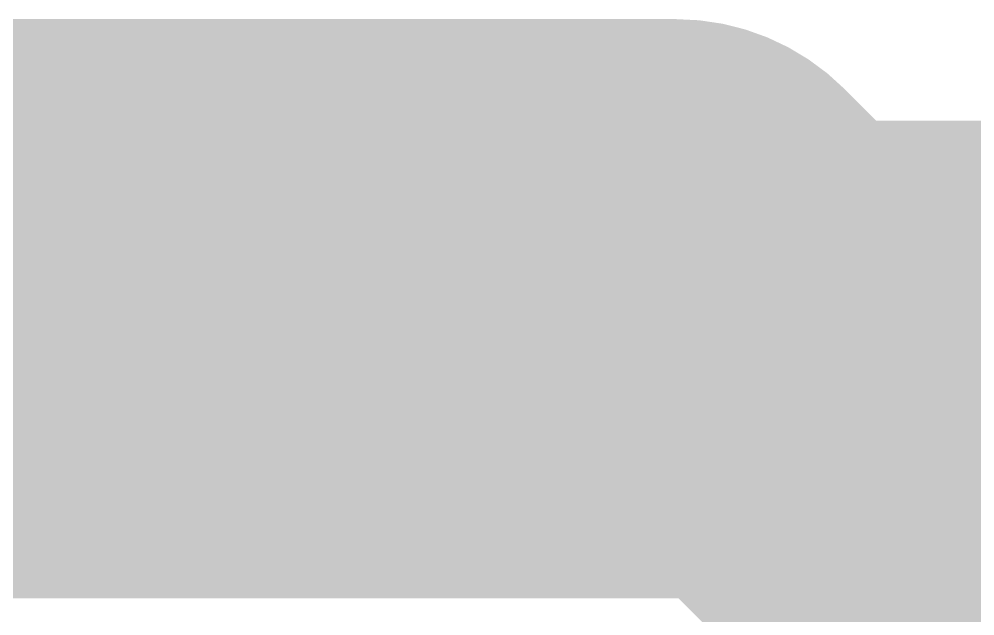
# Model space of a CAD drawing. Header units: inches. Extents: x 0.95 to 1.97, y 0.96 to 3.54.
# Drawn here: x 1.21283 to 1.24285, y 1.1653 to 1.18404 of the extents above; entities that cross this region are included whole.
import ezdxf

# ---------------------------------------------------------------- set-up
doc = ezdxf.new("R2010")
doc.units = ezdxf.units.IN
doc.header["$MEASUREMENT"] = 0
doc.layers.add('Sig 1', color=1, linetype='Continuous')
doc.layers.add('Sig 3', color=5, linetype='Continuous')

msp = doc.modelspace()

# ---------------------------------------------------------------- linework, layer by layer
at = {"layer": 'Sig 1'}
for points in [[(1.187456, 1.176543, 0.015, 0.015, 0), (1.233457, 1.176543, 0.015, 0.015, 0)], [(1.233457, 1.176543, 0.015, 0.015, 0), (1.345, 1.065, 0.015, 0.015, 0)]]:
    msp.add_lwpolyline(points, format="xyseb", dxfattribs=at)
msp.add_lwpolyline([(1.229707, 1.176543, 0.0075, 0.0075, 1), (1.237207, 1.176543, 0.0075, 0.0075, 1)], format="xyseb", close=True, dxfattribs=at)
msp.add_lwpolyline([(1.229707, 1.176543, 0.0075, 0.0075, 1), (1.237207, 1.176543, 0.0075, 0.0075, 1)], format="xyseb", close=True, dxfattribs=at)
at = {"layer": 'Sig 3'}
msp.add_lwpolyline([(1.20091, 1.17335, 0.015, 0.015, 0), (1.32835, 1.17335, 0.015, 0.015, 0)], format="xyseb", dxfattribs=at)

doc.saveas('drawing.dxf')
